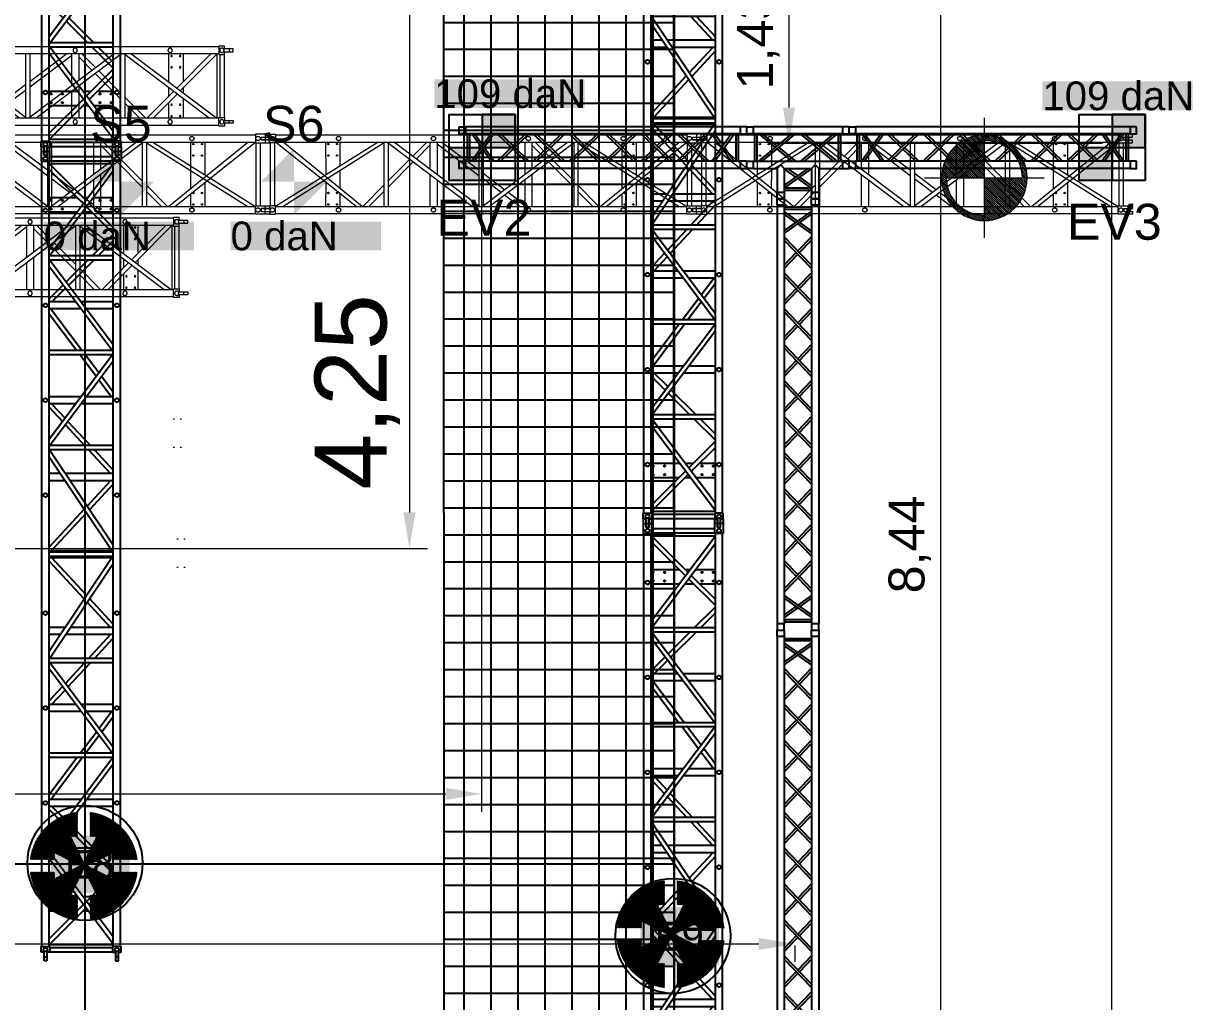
# Model space of a CAD drawing. Header units: millimetres. Extents: x -30921 to 91963, y -65754 to 26853.
# Drawn here: x 10621 to 18752, y -21787 to -14985 of the extents above; entities that cross this region are included whole.
import ezdxf
from ezdxf.enums import TextEntityAlignment as Align

# ---------------------------------------------------------------- set-up
doc = ezdxf.new("R2010")
doc.units = ezdxf.units.MM
doc.header["$LTSCALE"] = 0.1
doc.header["$MEASUREMENT"] = 0
doc.linetypes.add('CACHE2', pattern=[4.7625, 3.175, -1.5875])
doc.layers.get('0').update_dxf_attribs({"linetype": 'CONTINUOUS'})
doc.layers.get('Defpoints').update_dxf_attribs({"linetype": 'CONTINUOUS'})
for name, color, linetype in [('BORN IN 90-Charges', 7, 'CONTINUOUS'), ("BORN IN 90-Points d'accroche", 1, 'CONTINUOUS'), ("BORN IN 90-Points d'accroche son", 1, 'CONTINUOUS'), ('BORN IN 90-Poutres', 7, 'CONTINUOUS'), ('LOADIST POINTS_ACCROCHES', 7, 'CONTINUOUS'), ('LOADIST POINTS_ACCROCHES_nom', 7, 'CONTINUOUS'), ('PRE RIG STACCO C500 ACIER', 7, 'CONTINUOUS'), ('SALLE PASSERELLE', 8, 'CONTINUOUS'), ('SALLE PTRES_FACE__LOINTAIN', 100, 'CONTINUOUS'), ('SALLE PTRES_JARDIN_COUR', 90, 'CONTINUOUS')]:
    doc.layers.add(name, color=color, linetype=linetype)
for name, color, linetype, lineweight in [('BORN IN 90-Cotation', 6, 'CONTINUOUS', 9), ('LOADIST POINTS_DECKCHAINES', 7, 'CONTINUOUS', 0), ('PRE RIG DEPLACEMENT DE POINTS', 5, 'CONTINUOUS', 0), ('PRE RIG STACCO C300 ALU 5m Qte10', 40, 'CONTINUOUS', 0), ('PRE RIG STACCO C500 ALU 2.8m Qte18', 6, 'CONTINUOUS', 0), ('PRE RIG STACCO C500 ALU 3m Qte18', 202, 'CONTINUOUS', 0)]:
    doc.layers.add(name, color=color, linetype=linetype, lineweight=lineweight)
doc.styles.get("Standard").update_dxf_attribs({"font": 'ARIALUNI.TTF'})
doc.dimstyles.new('1-100', dxfattribs={"dimscale": 100, "dimtxt": 2.5, "dimasz": 2.5, "dimexe": 1.25, "dimexo": 0.625, "dimtad": 1, "dimlfac": 0.001, "dimzin": 1, "dimtxsty": 'Standard', "dimcen": 2.5, "dimclrd": 256, "dimclre": 256, "dimclrt": 7, "dimadec": 0, "dimazin": 0, "dimtfac": 1, "dimtmove": 0, "dimatfit": 0, "dimfxl": 1.25, "dimlwd": -1, "dimlwe": -1, "dimarcsym": 0})

# ---------------------------------------------------------------- blocks, each defined once
blk = doc.blocks.new('STACCO_500_CARRE_ACIER_5.60_VERT')
at = {"color": 3}
for p, q in [((-0.028, 0), (0.032, 0)), ((-0.028, 0), (0, 0)), ((-0.028, -0.02), (-0.028, 0)), ((0, 0), (0, -0.02)), ((0.032, 0), (0.032, 0.02)), ((0.032, 0.02), (0.0715, 0.02)), ((0.0715, 0.02), (0.0715, -0.04)), ((0.0715, 0.015), (5.5315, 0.015)), ((5.631, 0.02), (5.5315, 0.02)), ((5.5315, 0.02), (5.5315, -0.04)), ((5.571, -0.02), (5.571, 0)), ((5.571, 0), (5.631, 0)), ((5.6, 0.02), (5.6, 0.002)), ((5.6, 0.02), (5.6, 0)), ((5.631, 0), (5.631, 0.02)), ((0.032, -0.02), (-0.028, -0.02)), ((0.032, -0.04), (0.032, -0.02)), ((0.0715, -0.04), (0.032, -0.04)), ((0.035, -0.04), (0.035, -0.477)), ((0.035, -0.04), (0.035, -0.477)), ((0.065, -0.04), (0.065, -0.477)), ((0.0715, -0.035), (5.5315, -0.035)), ((0.3401, -0.2924), (0.0837, -0.035)), ((0.085, -0.04), (0.085, -0.477)), ((0.0883, -0.482), (0.6819, -0.035)), ((0.3643, -0.2742), (0.1261, -0.035)), ((0.1381, -0.482), (0.7317, -0.035)), ((0.32, -0.035), (0.32, -0.2297)), ((0.42, -0.035), (0.42, -0.2322)), ((0.725, -0.482), (0.725, -0.0401)), ((0.7483, -0.035), (1.3419, -0.482)), ((0.755, -0.482), (0.755, -0.0401)), ((0.7981, -0.035), (1.3917, -0.482)), ((0.9272, -0.1322), (1.0239, -0.035)), ((0.9514, -0.1504), (1.0458, -0.0555)), ((1.0458, -0.2215), (1.0458, -0.035)), ((1.0941, -0.2579), (1.0941, -0.035)), ((1.0941, -0.047), (1.385, -0.266)), ((1.1281, -0.035), (1.385, -0.2284)), ((1.385, -0.4769), (1.385, -0.035)), ((1.4083, -0.482), (2.0019, -0.035)), ((1.415, -0.4769), (1.415, -0.035)), ((1.4581, -0.482), (2.0517, -0.035)), ((1.7059, -0.2579), (1.7059, -0.035)), ((1.7541, -0.2215), (1.7541, -0.035)), ((1.7541, -0.0529), (1.8544, -0.146)), ((1.779, -0.035), (1.8787, -0.1277)), ((2.045, -0.482), (2.045, -0.0401)), ((2.0703, -0.035), (2.7359, -0.482)), ((2.075, -0.482), (2.075, -0.0381)), ((2.1241, -0.035), (2.7897, -0.482)), ((2.24, -0.1128), (2.24, -0.035)), ((2.29, -0.1464), (2.29, -0.035)), ((2.488, -0.2794), (2.751, -0.035)), ((2.5136, -0.2966), (2.7758, -0.0529)), ((2.7758, -0.035), (2.7758, -0.4727)), ((2.785, -0.035), (2.785, -0.4789)), ((3.4759, -0.035), (2.8103, -0.482)), ((2.815, -0.035), (2.815, -0.4789)), ((2.8241, -0.035), (2.8241, -0.4727)), ((3.0864, -0.2966), (2.8241, -0.0529)), ((3.112, -0.2794), (2.849, -0.035)), ((3.5297, -0.035), (2.8641, -0.482)), ((3.31, -0.1464), (3.31, -0.035)), ((3.36, -0.1128), (3.36, -0.035)), ((3.525, -0.482), (3.525, -0.0381)), ((4.1419, -0.482), (3.5483, -0.035)), ((3.555, -0.482), (3.555, -0.0401)), ((4.1917, -0.482), (3.5981, -0.035)), ((3.821, -0.035), (3.7213, -0.1277)), ((3.8458, -0.0529), (3.7456, -0.146)), ((3.8458, -0.2215), (3.8458, -0.035)), ((3.8942, -0.2579), (3.8942, -0.035)), ((4.185, -0.4769), (4.185, -0.035)), ((4.8019, -0.035), (4.2083, -0.482)), ((4.4719, -0.035), (4.215, -0.2284)), ((4.215, -0.4769), (4.215, -0.035)), ((4.5059, -0.047), (4.215, -0.266)), ((4.8517, -0.035), (4.2581, -0.482)), ((4.5059, -0.2579), (4.5059, -0.035)), ((4.5541, -0.2215), (4.5541, -0.035)), ((4.6486, -0.1504), (4.5541, -0.0555)), ((4.6728, -0.1322), (4.5761, -0.035)), ((4.845, -0.482), (4.845, -0.0401)), ((5.4619, -0.482), (4.8683, -0.035)), ((4.875, -0.482), (4.875, -0.0401)), ((5.5117, -0.482), (4.9181, -0.035)), ((5.18, -0.035), (5.18, -0.2322)), ((5.2357, -0.2742), (5.4739, -0.035)), ((5.2599, -0.2924), (5.5163, -0.035)), ((5.28, -0.035), (5.28, -0.2297)), ((5.515, -0.04), (5.515, -0.477)), ((5.5315, -0.04), (5.631, -0.04)), ((5.535, -0.04), (5.535, -0.477)), ((5.565, -0.04), (5.565, -0.477)), ((5.571, -0.02), (5.631, -0.02)), ((5.6, -0.02), (5.6, -0.04)), ((5.6, -0.022), (5.6, -0.04)), ((5.631, -0.04), (5.631, -0.02)), ((0.755, -0.305), (0.9058, -0.1536)), ((1.9011, -0.1485), (2.045, -0.2822)), ((2.24, -0.482), (2.24, -0.149)), ((3.36, -0.482), (3.36, -0.149)), ((3.6989, -0.1485), (3.555, -0.2822)), ((4.845, -0.305), (4.6942, -0.1536)), ((0.755, -0.3475), (0.93, -0.1718)), ((1.8767, -0.1668), (2.045, -0.3231)), ((2.29, -0.482), (2.29, -0.1825)), ((3.31, -0.482), (3.31, -0.1825)), ((3.7233, -0.1668), (3.555, -0.3231)), ((4.845, -0.3475), (4.67, -0.1718)), ((0.32, -0.2722), (0.32, -0.3075)), ((0.5289, -0.482), (0.3614, -0.3138)), ((0.5713, -0.482), (0.3856, -0.2956)), ((0.42, -0.2697), (0.42, -0.3301)), ((1.0458, -0.482), (1.0451, -0.2585)), ((1.0941, -0.482), (1.0941, -0.2955)), ((1.415, -0.251), (1.565, -0.364)), ((1.415, -0.2886), (1.5401, -0.3827)), ((1.7059, -0.482), (1.7059, -0.2955)), ((1.7542, -0.482), (1.7549, -0.2585)), ((2.075, -0.31), (2.24, -0.4633)), ((2.29, -0.4633), (2.4654, -0.3004)), ((2.314, -0.482), (2.491, -0.3175)), ((3.286, -0.482), (3.109, -0.3175)), ((3.31, -0.4633), (3.1346, -0.3004)), ((3.525, -0.31), (3.36, -0.4633)), ((3.8458, -0.482), (3.8451, -0.2585)), ((3.8942, -0.482), (3.8942, -0.2955)), ((4.185, -0.251), (4.035, -0.364)), ((4.185, -0.2886), (4.0599, -0.3827)), ((4.5059, -0.482), (4.5059, -0.2955)), ((4.5541, -0.482), (4.5549, -0.2585)), ((5.0287, -0.482), (5.2144, -0.2956)), ((5.0711, -0.482), (5.2386, -0.3138)), ((5.18, -0.2697), (5.18, -0.3301)), ((5.28, -0.2722), (5.28, -0.3075)), ((0.32, -0.3451), (0.32, -0.482)), ((0.42, -0.3726), (0.42, -0.482)), ((0.5787, -0.482), (0.725, -0.3351)), ((0.6211, -0.482), (0.725, -0.3777)), ((1.565, -0.4015), (1.6719, -0.482)), ((1.5899, -0.3827), (1.7059, -0.47)), ((2.075, -0.351), (2.216, -0.482)), ((3.525, -0.351), (3.384, -0.482)), ((4.0101, -0.3827), (3.8942, -0.47)), ((4.035, -0.4015), (3.9281, -0.482)), ((5.0213, -0.482), (4.875, -0.3351)), ((4.9789, -0.482), (4.875, -0.3777)), ((5.18, -0.3726), (5.18, -0.482)), ((5.28, -0.3451), (5.28, -0.482)), ((0.0715, -0.477), (0.032, -0.477)), ((0.032, -0.477), (0.032, -0.497)), ((0.0715, -0.537), (0.0715, -0.477)), ((0.0715, -0.482), (5.5315, -0.482)), ((5.5315, -0.537), (5.5315, -0.477)), ((5.5315, -0.477), (5.631, -0.477)), ((5.6, -0.495), (5.6, -0.477)), ((5.6, -0.497), (5.6, -0.477)), ((5.631, -0.477), (5.631, -0.497)), ((0.032, -0.497), (-0.028, -0.497)), ((-0.028, -0.497), (-0.028, -0.517)), ((-0.028, -0.517), (0.032, -0.517)), ((-0.028, -0.517), (0, -0.517)), ((0, -0.517), (0, -0.497)), ((0.032, -0.517), (0.032, -0.537)), ((0.032, -0.537), (0.0715, -0.537)), ((0.0715, -0.532), (5.5315, -0.532)), ((5.631, -0.537), (5.5315, -0.537)), ((5.571, -0.497), (5.571, -0.517)), ((5.571, -0.497), (5.631, -0.497)), ((5.571, -0.517), (5.631, -0.517)), ((5.6, -0.537), (5.6, -0.517)), ((5.6, -0.537), (5.6, -0.519)), ((5.631, -0.517), (5.631, -0.537))]:
    blk.add_line(p, q, dxfattribs=at)
at = {"color": 3, "linetype": 'CACHE2'}
for centre in [(0.05, -0.01), (0.41, -0.01), (1.07, -0.01), (1.73, -0.01), (2.39, -0.01), (3.21, -0.01), (3.87, -0.01), (4.53, -0.01), (5.19, -0.01), (5.55, -0.01), (0.05, -0.507), (0.41, -0.507), (1.07, -0.507), (1.73, -0.507), (2.39, -0.507), (3.21, -0.507), (3.87, -0.507), (4.53, -0.507), (5.19, -0.507), (5.55, -0.507)]:
    blk.add_circle(centre, 0.0135, dxfattribs=at)
at = {"color": 3}
for centre in [(0.34, -0.0485), (0.4, -0.0485), (5.2, -0.0485), (5.26, -0.0485), (0.34, -0.1285), (0.4, -0.1285), (5.2, -0.1285), (5.26, -0.1285), (0.34, -0.3885), (0.4, -0.3885), (5.2, -0.3885), (5.26, -0.3885), (0.34, -0.4685), (0.4, -0.4685), (5.2, -0.4685), (5.26, -0.4685)]:
    blk.add_circle(centre, 0.005, dxfattribs=at)
blk = doc.blocks.new("POINT D'ACCROCHE LAMELLE LE MANS")
at = {"linetype": 'Continuous', "transparency": 33554457}
h = blk.add_hatch(dxfattribs=at)
h.set_pattern_fill('ANSI31', color=256, scale=25)
h.paths.add_polyline_path([(89.4, 203.9), (0, 25), (-89.4, 203.9), (-44, 203.9), (-44, 371.7, 0.346764), (-371.7, 44), (-203.9, 44), (-203.9, 89.4), (-25, 0), (-203.9, -89.4), (-203.9, -44), (-371.7, -44, 0.346764), (-44, -371.7), (-44, -203.9), (-89.4, -203.9), (0, -25), (89.4, -203.9), (44, -203.9), (44, -371.7, 0.346764), (371.7, -44), (203.9, -44), (203.9, -89.4), (25, 0), (203.9, 89.4), (203.9, 44), (371.7, 44, 0.346764), (44, 371.7), (44, 203.9)])
h.paths.add_polyline_path([(-2, 0, -1), (2, 0, -1)], flags=16)
blk = doc.blocks.new('*D56')
at = {"layer": 'BORN IN 90-Cotation', "transparency": 16777216}
for p, q in [((12066.1, 0), (13431.1, 0)), ((13306.1, -250), (13306.1, -3997.9)), ((-3118.5, -4247.9), (13431.1, -4247.9))]:
    blk.add_line(p, q, dxfattribs=at)
for points in [[(13347.7, -250), (13264.4, -250), (13306.1, 0)], [(13264.4, -3997.9), (13347.7, -3997.9), (13306.1, -4247.9)]]:
    blk.add_solid(points, dxfattribs=at)
at = {"layer": 'Defpoints', "color": 0, "transparency": 16777216}
for p in [(12003.6, 0), (-3181, -4247.9), (13306.1, -4247.9)]:
    blk.add_point(p, dxfattribs=at)
at = {"layer": 'BORN IN 90-Cotation', "color": 7, "transparency": 16777216, "insert": (12943.1, -3160), "char_height": 500, "attachment_point": 5, "rotation": 90}
blk.add_mtext('4,25', dxfattribs=at)
blk = doc.blocks.new('*D62')
at = {"layer": 'BORN IN 90-Cotation', "transparency": 16777216}
for p, q in [((0, -62.5), (0, -7123.1)), ((250, -6998.1), (15735.2, -6998.1)), ((15985.2, -7009.1), (15985.2, -7123.1))]:
    blk.add_line(p, q, dxfattribs=at)
for points in [[(250, -6956.4), (250, -7039.7), (0, -6998.1)], [(15735.2, -7039.7), (15735.2, -6956.4), (15985.2, -6998.1)]]:
    blk.add_solid(points, dxfattribs=at)
at = {"layer": 'Defpoints', "color": 0, "transparency": 16777216}
for p in [(0, 0), (15985.2, -6946.6), (15985.2, -6998.1)]:
    blk.add_point(p, dxfattribs=at)
at = {"layer": 'BORN IN 90-Cotation', "color": 7, "transparency": 16777216, "insert": (7701.9, -6635.1), "char_height": 500, "attachment_point": 5}
blk.add_mtext('15,99', dxfattribs=at)
blk = doc.blocks.new('C300A - Angle 3D d')
for p, q in [((-25, 666), (-25, 45)), ((25, 666), (25, 45)), ((214, 654), (25, 654)), ((214, 45), (214, 666)), ((264, 500), (264, 666)), ((214, 638), (25, 638)), ((214, 628.2), (25, 398.5)), ((25, 628.2), (119.5, 513.3)), ((214, 603), (25, 373.3)), ((25, 603), (109.1, 500.8)), ((119.5, 488.2), (214, 373.3)), ((129.9, 500.8), (214, 398.5)), ((239, 475), (264, 500)), ((264, 500), (430, 500)), ((239, 475), (264, 450)), ((264, 450), (430, 450)), ((264, 261), (264, 450)), ((382.3, 261), (264, 426.3)), ((402, 261), (266.7, 450)), ((382.3, 450), (324.5, 369.3)), ((402, 450), (334.4, 355.5)), ((402, 450), (402, 261)), ((418, 450), (418, 261)), ((214, 108), (25, 337.7)), ((119.5, 222.8), (214, 337.7)), ((314.7, 355.5), (264, 284.7)), ((324.5, 341.7), (266.7, 261)), ((214, 82.8), (25, 312.5)), ((129.9, 210.3), (214, 312.5)), ((239, 236), (264, 261)), ((264, 261), (430, 261)), ((25, 108), (109.1, 210.3)), ((25, 82.8), (119.5, 197.7)), ((239, 236), (264, 211)), ((264, 211), (430, 211)), ((264, 45), (264, 211)), ((214, 73), (25, 73)), ((214, 57), (25, 57))]:
    blk.add_line(p, q)
for points in [[(-25, 711), (-25, 666), (25, 666), (25, 711)], [(214, 711), (214, 666), (264, 666), (264, 711)], [(475, 450), (430, 450), (430, 500), (475, 500)], [(475, 211), (430, 211), (430, 261), (475, 261)], [(-25, 0), (-25, 45), (25, 45), (25, 0)], [(214, 0), (214, 45), (264, 45), (264, 0)]]:
    blk.add_lwpolyline(points, close=True)
blk = doc.blocks.new('C300A - Poutre lg2000mm')
for p, q in [((45, 264), (1955, 264)), ((45, 214), (1955, 214)), ((57, 214), (57, 25)), ((73, 214), (73, 25)), ((222.4, 214), (88, 25)), ((155.2, 119.5), (88, 214)), ((242, 214), (107.6, 25)), ((165, 133.3), (107.6, 214)), ((462.3, 25), (264.6, 214)), ((485.4, 25), (287.7, 214)), ((462.3, 214), (375, 130.6)), ((485.4, 214), (386.6, 119.5)), ((712.3, 25), (514.6, 214)), ((735.4, 25), (537.7, 214)), ((712.3, 214), (625, 130.6)), ((735.4, 214), (636.6, 119.5)), ((962.3, 25), (764.6, 214)), ((985.4, 25), (787.7, 214)), ((962.3, 214), (875, 130.6)), ((985.4, 214), (886.6, 119.5)), ((1212.3, 25), (1014.6, 214)), ((1235.4, 25), (1037.7, 214)), ((1212.3, 214), (1125, 130.6)), ((1235.4, 214), (1136.6, 119.5)), ((1462.3, 25), (1264.6, 214)), ((1485.4, 25), (1287.7, 214)), ((1462.3, 214), (1375, 130.6)), ((1485.4, 214), (1386.6, 119.5)), ((1514.6, 25), (1712.3, 214)), ((1514.6, 214), (1613.4, 119.5)), ((1537.7, 25), (1735.4, 214)), ((1537.7, 214), (1625, 130.6)), ((1758, 214), (1892.4, 25)), ((1777.6, 214), (1912, 25)), ((1835, 133.3), (1892.4, 214)), ((1844.8, 119.5), (1912, 214)), ((1927, 214), (1927, 25)), ((1943, 214), (1943, 25)), ((222.4, 25), (165, 105.7)), ((242, 25), (174.8, 119.5)), ((363.4, 119.5), (264.6, 25)), ((375, 108.4), (287.7, 25)), ((613.4, 119.5), (514.6, 25)), ((625, 108.4), (537.7, 25)), ((863.4, 119.5), (764.6, 25)), ((875, 108.4), (787.7, 25)), ((1113.4, 119.5), (1014.6, 25)), ((1125, 108.4), (1037.7, 25)), ((1363.4, 119.5), (1264.6, 25)), ((1375, 108.4), (1287.7, 25)), ((1625, 108.4), (1712.3, 25)), ((1636.6, 119.5), (1735.4, 25)), ((1758, 25), (1825.2, 119.5)), ((1777.6, 25), (1835, 105.7)), ((45, 25), (1955, 25)), ((45, -25), (1955, -25))]:
    blk.add_line(p, q)
for points in [[(0, 214), (45, 214), (45, 264), (0, 264)], [(2000, 214), (1955, 214), (1955, 264), (2000, 264)], [(0, -25), (45, -25), (45, 25), (0, 25)], [(2000, -25), (1955, -25), (1955, 25), (2000, 25)]]:
    blk.add_lwpolyline(points, close=True)
blk = doc.blocks.new('C300A - Poutre lg3000mm')
for p, q in [((45, 264), (2955, 264)), ((45, 214), (2955, 214)), ((57, 214), (57, 25)), ((73, 214), (73, 25)), ((222.4, 214), (88, 25)), ((155.2, 119.5), (88, 214)), ((242, 214), (107.6, 25)), ((165, 133.3), (107.6, 214)), ((462.3, 25), (264.6, 214)), ((485.4, 25), (287.7, 214)), ((462.3, 214), (375, 130.6)), ((485.4, 214), (386.6, 119.5)), ((712.3, 25), (514.6, 214)), ((735.4, 25), (537.7, 214)), ((712.3, 214), (625, 130.6)), ((735.4, 214), (636.6, 119.5)), ((962.3, 25), (764.6, 214)), ((985.4, 25), (787.7, 214)), ((962.3, 214), (875, 130.6)), ((985.4, 214), (886.6, 119.5)), ((1212.3, 25), (1014.6, 214)), ((1235.4, 25), (1037.7, 214)), ((1212.3, 214), (1125, 130.6)), ((1235.4, 214), (1136.6, 119.5)), ((1462.3, 25), (1264.6, 214)), ((1485.4, 25), (1287.7, 214)), ((1462.3, 214), (1375, 130.6)), ((1485.4, 214), (1386.6, 119.5)), ((1712.3, 25), (1514.6, 214)), ((1735.4, 25), (1537.7, 214)), ((1712.3, 214), (1625, 130.6)), ((1735.4, 214), (1636.6, 119.5)), ((1962.3, 25), (1764.6, 214)), ((1985.4, 25), (1787.7, 214)), ((1962.3, 214), (1875, 130.6)), ((1985.4, 214), (1886.6, 119.5)), ((2212.3, 25), (2014.6, 214)), ((2235.4, 25), (2037.7, 214)), ((2212.3, 214), (2125, 130.6)), ((2235.4, 214), (2136.6, 119.5)), ((2462.3, 25), (2264.6, 214)), ((2485.4, 25), (2287.7, 214)), ((2462.3, 214), (2375, 130.6)), ((2485.4, 214), (2386.6, 119.5)), ((2514.6, 25), (2712.3, 214)), ((2514.6, 214), (2613.4, 119.5)), ((2537.7, 25), (2735.4, 214)), ((2537.7, 214), (2625, 130.6)), ((2758, 214), (2892.4, 25)), ((2777.6, 214), (2912, 25)), ((2835, 133.3), (2892.4, 214)), ((2844.8, 119.5), (2912, 214)), ((2927, 214), (2927, 25)), ((2943, 214), (2943, 25)), ((222.4, 25), (165, 105.7)), ((242, 25), (174.8, 119.5)), ((363.4, 119.5), (264.6, 25)), ((375, 108.4), (287.7, 25)), ((613.4, 119.5), (514.6, 25)), ((625, 108.4), (537.7, 25)), ((863.4, 119.5), (764.6, 25)), ((875, 108.4), (787.7, 25)), ((1113.4, 119.5), (1014.6, 25)), ((1125, 108.4), (1037.7, 25)), ((1363.4, 119.5), (1264.6, 25)), ((1375, 108.4), (1287.7, 25)), ((1613.4, 119.5), (1514.6, 25)), ((1625, 108.4), (1537.7, 25)), ((1863.4, 119.5), (1764.6, 25)), ((1875, 108.4), (1787.7, 25)), ((2113.4, 119.5), (2014.6, 25)), ((2125, 108.4), (2037.7, 25)), ((2363.4, 119.5), (2264.6, 25)), ((2375, 108.4), (2287.7, 25)), ((2625, 108.4), (2712.3, 25)), ((2636.6, 119.5), (2735.4, 25)), ((2758, 25), (2825.2, 119.5)), ((2777.6, 25), (2835, 105.7)), ((45, 25), (2955, 25)), ((45, -25), (2955, -25))]:
    blk.add_line(p, q)
for points in [[(0, 214), (45, 214), (45, 264), (0, 264)], [(3000, 214), (2955, 214), (2955, 264), (3000, 264)], [(0, -25), (45, -25), (45, 25), (0, 25)], [(3000, -25), (2955, -25), (2955, 25), (3000, 25)]]:
    blk.add_lwpolyline(points, close=True)
blk = doc.blocks.new('Point son V2015')
for points in [[(0, 230), (0, 0), (230, 0)], [(0, -230), (0, 0), (-230, 0)]]:
    blk.add_hatch(color=256).paths.add_polyline_path(points)
at = {"color": 7, "lineweight": 0, "flags": 8}
blk.add_attdef('NUMEROTATION', text='', height=250, dxfattribs=at).set_placement((2, 277), align=Align.CENTER)
at = {"lineweight": 0, "flags": 9}
blk.add_attdef('CHARGE', text='', height=250, dxfattribs=at).set_placement((0, -115), align=Align.CENTER)
blk = doc.blocks.new('Point video V2015')
h = blk.add_hatch(color=256)
h.paths.add_polyline_path([(230, 0), (0, 0), (0, -230), (230, -230)])
h.paths.add_polyline_path([(0, 0), (-230, 0), (-230, 230), (0, 230)])
for points in [[(-230, -230), (230, -230), (230, 230), (-230, 230)], [(0, 0), (-230, 0), (-230, 230), (0, 230)], [(230, 0), (0, 0), (0, -230), (230, -230)]]:
    blk.add_lwpolyline(points, close=True)
at = {"color": 7, "lineweight": 0, "flags": 8}
blk.add_attdef('NUMEROTATION', text='', height=250, dxfattribs=at).set_placement((2, 277), align=Align.CENTER)
at = {"lineweight": 0, "flags": 9}
blk.add_attdef('CHARGE', text='', height=250, dxfattribs=at).set_placement((0, -115), align=Align.CENTER)
blk = doc.blocks.new('*D71')
at = {"layer": 'BORN IN 90-Cotation', "transparency": 16777216}
for p, q in [((0, -1428.8), (0, -6079.6)), ((13807, -1523.3), (13807, -6079.6)), ((250, -5954.6), (13557, -5954.6))]:
    blk.add_line(p, q, dxfattribs=at)
for points in [[(250, -5912.9), (250, -5996.3), (0, -5954.6)], [(13557, -5996.3), (13557, -5912.9), (13807, -5954.6)]]:
    blk.add_solid(points, dxfattribs=at)
at = {"layer": 'Defpoints', "color": 0, "transparency": 16777216}
for p in [(0, -1366.3), (13807, -1460.8), (13807, -5954.6)]:
    blk.add_point(p, dxfattribs=at)
at = {"layer": 'BORN IN 90-Cotation', "color": 7, "transparency": 16777216, "insert": (2049.9, -5591.6), "char_height": 500, "attachment_point": 5}
blk.add_mtext('13,81', dxfattribs=at)
blk = doc.blocks.new('*D72')
at = {"layer": 'BORN IN 90-Cotation', "transparency": 16777216}
for p, q in [((18188, -1495.7), (18188, -10021.8)), ((0, -2549.3), (0, -10021.8)), ((250, -9896.8), (17938, -9896.8))]:
    blk.add_line(p, q, dxfattribs=at)
for points in [[(250, -9855.2), (250, -9938.5), (0, -9896.8)], [(17938, -9938.5), (17938, -9855.2), (18188, -9896.8)]]:
    blk.add_solid(points, dxfattribs=at)
at = {"layer": 'Defpoints', "color": 0, "transparency": 16777216}
for p in [(18188, -1433.2), (0, -2486.8), (18188, -9896.8)]:
    blk.add_point(p, dxfattribs=at)
at = {"layer": 'BORN IN 90-Cotation', "color": 7, "transparency": 16777216, "insert": (11001.4, -9533.9), "char_height": 500, "attachment_point": 5}
blk.add_mtext('18,19', dxfattribs=at)
blk = doc.blocks.new('*D81')
at = {"layer": 'BORN IN 90-Cotation', "transparency": 16777216}
for p, q in [((15968.8, 0), (15820, 0)), ((15945, -250), (15945, -1183.2)), ((18125.5, -1433.2), (15820, -1433.2))]:
    blk.add_line(p, q, dxfattribs=at)
for points in [[(15986.7, -250), (15903.3, -250), (15945, 0)], [(15903.3, -1183.2), (15986.7, -1183.2), (15945, -1433.2)]]:
    blk.add_solid(points, dxfattribs=at)
at = {"layer": 'Defpoints', "color": 0, "transparency": 16777216}
for p in [(16031.3, 0), (15945, -1433.2), (18188, -1433.2)]:
    blk.add_point(p, dxfattribs=at)
at = {"layer": 'BORN IN 90-Cotation', "color": 7, "transparency": 16777216, "insert": (15732.3, -716.6), "char_height": 250, "attachment_point": 5, "rotation": 90}
blk.add_mtext('1,43', dxfattribs=at)
blk = doc.blocks.new('*D82')
at = {"layer": 'BORN IN 90-Cotation', "transparency": 16777216}
for p, q in [((15882.5, 0), (17123.4, 0)), ((16998.4, -250), (16998.4, -8191.3)), ((16080.9, -8441.3), (17123.4, -8441.3))]:
    blk.add_line(p, q, dxfattribs=at)
for points in [[(17040, -250), (16956.7, -250), (16998.4, 0)], [(16956.7, -8191.3), (17040, -8191.3), (16998.4, -8441.3)]]:
    blk.add_solid(points, dxfattribs=at)
at = {"layer": 'Defpoints', "color": 0, "transparency": 16777216}
for p in [(15820, 0), (16018.4, -8441.3), (16998.4, -8441.3)]:
    blk.add_point(p, dxfattribs=at)
at = {"layer": 'BORN IN 90-Cotation', "color": 7, "transparency": 16777216, "insert": (16785.6, -4220.6), "char_height": 250, "attachment_point": 5, "rotation": 90}
blk.add_mtext('8,44', dxfattribs=at)
blk = doc.blocks.new('Safety béta')
blk.add_line((0, 4), (0, -4))
at = {"flags": 1}
for tag, p in [('CODE', (110.4, -156.2, 250)), ('DESCRIPTION', (108, -266.7, 250)), ('POIDS', (110.4, -377.5, 250))]:
    blk.add_attdef(tag, p, '', height=50, dxfattribs=at)
blk = doc.blocks.new('Manchon+Goupille conique')
at = {"extrusion": (0, -1, 6.12323e-17)}
for p in [(29.4, 24, 0), (29.4, -24.5, 0)]:
    blk.add_blockref('Safety béta', p, dxfattribs=at)
blk = doc.blocks.new('Ensemble liaison manchon C300')
at = {"xscale": -1}
for p, rotation in [((0, 0), 134.9999999999999), ((239, -239), 315)]:
    blk.add_blockref('Manchon+Goupille conique', p, dxfattribs=dict(at, rotation=rotation))
for p, rotation in [((239, 0), 225), ((0, -239), 45.00000000000001)]:
    blk.add_blockref('Manchon+Goupille conique', p, dxfattribs=dict(rotation=rotation))
blk = doc.blocks.new('C300A - Pont lg2000mm')
at = {"extrusion": (-1, 0, 6.12323e-17), "rotation": 90}
blk.add_blockref('Ensemble liaison manchon C300', (0, -239, 2000), dxfattribs=at)
at = {"flags": 1}
for tag, p in [('CODE', (550.7, -680)), ('DESCRIPTION', (548.3, -790.4)), ('POIDS', (550.7, -901.2))]:
    blk.add_attdef(tag, p, '', height=50, dxfattribs=at)
blk = doc.blocks.new('stacco_500_carre_300')
at = {"color": 0}
for p, q in [((-0.128, 0), (-0.068, 0)), ((-0.128, 0), (-0.1, 0)), ((-0.128, -0.02), (-0.128, 0)), ((-0.1, 0), (-0.1, -0.02)), ((-0.068, 0), (-0.068, 0.02)), ((-0.068, 0.02), (-0.0285, 0.02)), ((-0.0285, 0.02), (-0.0285, -0.04)), ((-0.0285, 0.015), (2.8315, 0.015)), ((2.931, 0.02), (2.8315, 0.02)), ((2.8315, 0.02), (2.8315, -0.04)), ((2.871, -0.02), (2.871, 0)), ((2.871, 0), (2.931, 0)), ((2.9, 0.02), (2.9, 0)), ((2.931, 0), (2.931, 0.02)), ((-0.068, -0.02), (-0.128, -0.02)), ((-0.068, -0.04), (-0.068, -0.02)), ((-0.0285, -0.04), (-0.068, -0.04)), ((-0.065, -0.04), (-0.065, -0.477)), ((-0.065, -0.04), (-0.065, -0.477)), ((-0.035, -0.04), (-0.035, -0.477)), ((-0.0285, -0.035), (2.8315, -0.035)), ((0.6849, -0.035), (-0.0285, -0.482)), ((0.5323, -0.482), (-0.0285, -0.035)), ((0.7347, -0.035), (0.0238, -0.482)), ((0.5744, -0.482), (0.0238, -0.035)), ((0.32, -0.035), (0.3211, -0.2629)), ((0.42, -0.035), (0.42, -0.201)), ((0.725, -0.0401), (0.725, -0.482)), ((0.7483, -0.035), (1.3419, -0.482)), ((0.755, -0.0401), (0.755, -0.482)), ((0.7981, -0.035), (1.3917, -0.482)), ((0.9272, -0.1322), (1.0239, -0.035)), ((0.9514, -0.1504), (1.0451, -0.0563)), ((1.0451, -0.035), (1.0451, -0.2209)), ((1.095, -0.0348), (1.0949, -0.2585)), ((1.095, -0.0476), (1.385, -0.266)), ((1.1281, -0.035), (1.385, -0.2284)), ((1.385, -0.035), (1.385, -0.4769)), ((1.4083, -0.482), (2.0019, -0.035)), ((1.415, -0.035), (1.415, -0.4769)), ((1.4581, -0.482), (2.0517, -0.035)), ((1.7051, -0.035), (1.705, -0.2585)), ((1.755, -0.0348), (1.755, -0.2209)), ((1.755, -0.056), (1.8488, -0.1503)), ((1.7764, -0.035), (1.873, -0.1321)), ((2.045, -0.0401), (2.045, -0.482)), ((2.0683, -0.035), (2.7792, -0.482)), ((2.075, -0.0401), (2.075, -0.482)), ((2.1181, -0.035), (2.8315, -0.482)), ((2.2286, -0.482), (2.7792, -0.035)), ((2.2707, -0.482), (2.8315, -0.035)), ((2.38, -0.035), (2.3799, -0.3592)), ((2.48, -0.035), (2.4799, -0.2617)), ((2.8315, -0.04), (2.931, -0.04)), ((2.835, -0.04), (2.835, -0.477)), ((2.865, -0.04), (2.865, -0.477)), ((2.865, -0.04), (2.865, -0.477)), ((2.871, -0.02), (2.931, -0.02)), ((2.9, -0.02), (2.9, -0.04)), ((2.931, -0.04), (2.931, -0.02)), ((0.755, -0.305), (0.9058, -0.1536)), ((1.8943, -0.1535), (2.045, -0.305)), ((0.42, -0.2322), (0.419, -0.3558)), ((0.755, -0.3475), (0.93, -0.1718)), ((1.8701, -0.1718), (2.045, -0.3477)), ((0.3207, -0.3133), (0.32, -0.482)), ((1.0451, -0.2585), (1.045, -0.482)), ((1.095, -0.2961), (1.095, -0.482)), ((1.415, -0.251), (1.565, -0.364)), ((1.415, -0.2886), (1.5401, -0.3827)), ((1.705, -0.2961), (1.705, -0.482)), ((1.755, -0.2585), (1.755, -0.482)), ((2.48, -0.3152), (2.48, -0.482)), ((0.42, -0.3925), (0.42, -0.482)), ((0.5787, -0.482), (0.725, -0.3351)), ((0.6211, -0.482), (0.725, -0.3777)), ((1.565, -0.4015), (1.6719, -0.482)), ((1.5899, -0.3827), (1.705, -0.4694)), ((2.075, -0.3351), (2.2211, -0.482)), ((2.075, -0.3778), (2.1786, -0.482)), ((2.38, -0.3949), (2.38, -0.482)), ((-0.0285, -0.477), (-0.068, -0.477)), ((-0.068, -0.477), (-0.068, -0.497)), ((-0.0285, -0.537), (-0.0285, -0.477)), ((-0.0285, -0.482), (2.8315, -0.482)), ((2.8315, -0.537), (2.8315, -0.477)), ((2.8315, -0.477), (2.931, -0.477)), ((2.9, -0.497), (2.9, -0.477)), ((2.931, -0.477), (2.931, -0.497)), ((-0.068, -0.497), (-0.128, -0.497)), ((-0.128, -0.497), (-0.128, -0.517)), ((-0.128, -0.517), (-0.068, -0.517)), ((-0.128, -0.517), (-0.1, -0.517)), ((-0.1, -0.517), (-0.1, -0.497)), ((-0.068, -0.517), (-0.068, -0.537)), ((-0.068, -0.537), (-0.0285, -0.537)), ((-0.0285, -0.532), (2.8315, -0.532)), ((2.931, -0.537), (2.8315, -0.537)), ((2.871, -0.497), (2.871, -0.517)), ((2.871, -0.497), (2.931, -0.497)), ((2.871, -0.517), (2.931, -0.517)), ((2.9, -0.537), (2.9, -0.517)), ((2.931, -0.517), (2.931, -0.537))]:
    blk.add_line(p, q, dxfattribs=at)
at = {"color": 0, "linetype": 'CACHE2'}
for centre in [(-0.05, -0.01), (0.41, -0.01), (1.07, -0.01), (1.73, -0.01), (2.39, -0.01), (2.85, -0.01), (-0.05, -0.507), (0.41, -0.507), (1.07, -0.507), (1.73, -0.507), (2.39, -0.507), (2.85, -0.507)]:
    blk.add_circle(centre, 0.015, dxfattribs=at)
at = {"color": 0}
for centre in [(0.34, -0.0485), (0.4, -0.0485), (2.4, -0.0485), (2.46, -0.0485), (0.34, -0.1285), (0.4, -0.1285), (2.4, -0.1285), (2.46, -0.1285), (0.34, -0.3885), (0.4, -0.3885), (2.4, -0.3885), (2.46, -0.3885), (0.34, -0.4685), (0.4, -0.4685), (2.4, -0.4685), (2.46, -0.4685)]:
    blk.add_circle(centre, 0.005, dxfattribs=at)
blk = doc.blocks.new('stacco_500_carre_280')
at = {"color": 0}
for p, q in [((-0.028, 0), (0.032, 0)), ((-0.028, 0), (0, 0)), ((-0.028, -0.02), (-0.028, 0)), ((0, 0), (0, -0.02)), ((0.032, 0), (0.032, 0.02)), ((0.032, 0.02), (0.0715, 0.02)), ((0.0715, 0.02), (0.0715, -0.04)), ((0.0715, 0.015), (2.7315, 0.015)), ((2.831, 0.02), (2.7315, 0.02)), ((2.7315, 0.02), (2.7315, -0.04)), ((2.771, -0.02), (2.771, 0)), ((2.771, 0), (2.831, 0)), ((2.8, 0.02), (2.8, 0)), ((2.831, 0), (2.831, 0.02)), ((0.032, -0.02), (-0.028, -0.02)), ((0.032, -0.04), (0.032, -0.02)), ((0.0715, -0.04), (0.032, -0.04)), ((0.035, -0.04), (0.035, -0.477)), ((0.035, -0.04), (0.035, -0.477)), ((0.065, -0.04), (0.065, -0.477)), ((0.0715, -0.035), (2.7315, -0.035)), ((0.0837, -0.035), (0.3401, -0.2924)), ((0.085, -0.04), (0.085, -0.477)), ((0.0883, -0.482), (0.6819, -0.035)), ((0.1261, -0.035), (0.3643, -0.2742)), ((0.1381, -0.482), (0.7317, -0.035)), ((0.32, -0.035), (0.32, -0.2297)), ((0.42, -0.035), (0.42, -0.2322)), ((0.725, -0.0401), (0.725, -0.482)), ((0.7483, -0.035), (1.3419, -0.482)), ((0.755, -0.0401), (0.755, -0.482)), ((0.7981, -0.035), (1.3917, -0.482)), ((0.9272, -0.1322), (1.0239, -0.035)), ((0.9514, -0.1504), (1.0451, -0.0563)), ((1.0451, -0.035), (1.0451, -0.2209)), ((1.095, -0.0348), (1.0949, -0.2585)), ((1.095, -0.0476), (1.385, -0.266)), ((1.1281, -0.035), (1.385, -0.2284)), ((1.385, -0.035), (1.385, -0.4769)), ((1.4083, -0.482), (2.0019, -0.035)), ((1.415, -0.035), (1.415, -0.4769)), ((1.4581, -0.482), (2.0517, -0.035)), ((1.7051, -0.035), (1.705, -0.2585)), ((1.755, -0.0348), (1.755, -0.2209)), ((1.755, -0.056), (1.8488, -0.1503)), ((1.7764, -0.035), (1.873, -0.1321)), ((2.045, -0.0401), (2.045, -0.482)), ((2.0683, -0.035), (2.6619, -0.482)), ((2.075, -0.0401), (2.075, -0.482)), ((2.1181, -0.035), (2.7117, -0.482)), ((2.38, -0.035), (2.38, -0.3301)), ((2.4358, -0.2742), (2.6743, -0.035)), ((2.4598, -0.2923), (2.7164, -0.035)), ((2.48, -0.035), (2.48, -0.2299)), ((2.715, -0.04), (2.715, -0.477)), ((2.7315, -0.04), (2.831, -0.04)), ((2.735, -0.04), (2.735, -0.477)), ((2.765, -0.04), (2.765, -0.477)), ((2.765, -0.04), (2.765, -0.477)), ((2.771, -0.02), (2.831, -0.02)), ((2.8, -0.02), (2.8, -0.04)), ((2.831, -0.04), (2.831, -0.02)), ((0.755, -0.305), (0.9058, -0.1536)), ((1.8943, -0.1535), (2.045, -0.305)), ((0.755, -0.3475), (0.93, -0.1718)), ((1.8701, -0.1718), (2.045, -0.3477)), ((0.32, -0.2722), (0.32, -0.3086)), ((0.3614, -0.3138), (0.5289, -0.482)), ((0.3856, -0.2956), (0.5713, -0.482)), ((0.42, -0.2697), (0.42, -0.3301)), ((1.0451, -0.2585), (1.045, -0.482)), ((1.095, -0.2961), (1.095, -0.482)), ((1.415, -0.251), (1.565, -0.364)), ((1.415, -0.2886), (1.5401, -0.3827)), ((1.705, -0.2961), (1.705, -0.482)), ((1.755, -0.2585), (1.755, -0.482)), ((2.2286, -0.482), (2.4144, -0.2956)), ((2.2707, -0.482), (2.4385, -0.3138)), ((2.48, -0.2721), (2.48, -0.482)), ((0.32, -0.3451), (0.32, -0.482)), ((0.42, -0.3726), (0.42, -0.482)), ((0.5787, -0.482), (0.725, -0.3351)), ((0.6211, -0.482), (0.725, -0.3777)), ((1.565, -0.4015), (1.6719, -0.482)), ((1.5899, -0.3827), (1.705, -0.4694)), ((2.075, -0.3351), (2.2211, -0.482)), ((2.075, -0.3778), (2.1786, -0.482)), ((2.38, -0.3724), (2.38, -0.482)), ((0.0715, -0.477), (0.032, -0.477)), ((0.032, -0.477), (0.032, -0.497)), ((0.0715, -0.537), (0.0715, -0.477)), ((0.0715, -0.482), (2.7315, -0.482)), ((2.7315, -0.537), (2.7315, -0.477)), ((2.7315, -0.477), (2.831, -0.477)), ((2.8, -0.497), (2.8, -0.477)), ((2.831, -0.477), (2.831, -0.497)), ((0.032, -0.497), (-0.028, -0.497)), ((-0.028, -0.497), (-0.028, -0.517)), ((-0.028, -0.517), (0.032, -0.517)), ((-0.028, -0.517), (0, -0.517)), ((0, -0.517), (0, -0.497)), ((0.032, -0.517), (0.032, -0.537)), ((0.032, -0.537), (0.0715, -0.537)), ((0.0715, -0.532), (2.7315, -0.532)), ((2.831, -0.537), (2.7315, -0.537)), ((2.771, -0.497), (2.771, -0.517)), ((2.771, -0.497), (2.831, -0.497)), ((2.771, -0.517), (2.831, -0.517)), ((2.8, -0.537), (2.8, -0.517)), ((2.831, -0.517), (2.831, -0.537))]:
    blk.add_line(p, q, dxfattribs=at)
at = {"color": 0, "linetype": 'CACHE2'}
for centre in [(0.05, -0.01), (0.41, -0.01), (1.07, -0.01), (1.73, -0.01), (2.39, -0.01), (2.75, -0.01), (0.05, -0.507), (0.41, -0.507), (1.07, -0.507), (1.73, -0.507), (2.39, -0.507), (2.75, -0.507)]:
    blk.add_circle(centre, 0.015, dxfattribs=at)
at = {"color": 0}
for centre in [(0.34, -0.0485), (0.4, -0.0485), (2.4, -0.0485), (2.46, -0.0485), (0.34, -0.1285), (0.4, -0.1285), (2.4, -0.1285), (2.46, -0.1285), (0.34, -0.3885), (0.4, -0.3885), (2.4, -0.3885), (2.46, -0.3885), (0.34, -0.4685), (0.4, -0.4685), (2.4, -0.4685), (2.46, -0.4685)]:
    blk.add_circle(centre, 0.005, dxfattribs=at)
blk = doc.blocks.new('DEPLACEMENT POINT RIG')
h = blk.add_hatch()
h.set_pattern_fill('ANSI31', color=5, scale=3, style=0)
h.set_pattern_definition([(45, (-7e-74, -6e-70), (-6.7352, 6.7352), [])])
h.paths.add_polyline_path([(297.7, 0, 1), (-297.7, 0, 1)])
h.paths.add_polyline_path([(-262.4, 0, -0.414214), (0, 262.4), (0, 0), (262.4, 0, -0.414214), (0, -262.4), (0, 0)], flags=16)
at = {"color": 5}
for p, q in [((0, 416.8), (0, 297.7)), ((0, 262.4), (0, -262.4)), ((262.4, 0), (-262.4, 0)), ((416.8, 0), (297.7, 0)), ((-297.7, 0), (-416.8, 0)), ((0, -297.7), (0, -416.8))]:
    blk.add_line(p, q, dxfattribs=at)
blk.add_circle((0, 0), 297.7, dxfattribs=at)
for start, end in [(90, 180), (270, 0)]:
    blk.add_arc((0, 0), 262.4, start, end, dxfattribs=at)
blk = doc.blocks.new('BORN IN 90-nours-V2')
at = {"layer": "BORN IN 90-Points d'accroche"}
ref = blk.add_blockref('Point video V2015', (13811.623, -1460.797), dxfattribs=dict(at, xscale=-1))
ref.add_attrib('NUMEROTATION', 'EV2', dxfattribs={"layer": '0', "color": 7, "lineweight": 0, "height": 250}).set_placement((13823.901, -2072.787), align=Align.CENTER)
ref = blk.add_blockref('Point video V2015', (18192.659, -1460.797), dxfattribs=dict(at, xscale=-1))
ref.add_attrib('NUMEROTATION', 'EV3', dxfattribs={"layer": '0', "color": 7, "lineweight": 0, "height": 250}).set_placement((18207.495, -2101.657), align=Align.CENTER)
at = {"layer": "BORN IN 90-Points d'accroche son"}
ref = blk.add_blockref('Point son V2015', (11301.918, -1697.258), dxfattribs=dict(at, xscale=-1))
ref.add_attrib('NUMEROTATION', 'S5', dxfattribs={"layer": '0', "color": 7, "lineweight": 0, "height": 250}).set_placement((11299.871, -1420.239), align=Align.CENTER)
ref = blk.add_blockref('Point son V2015', (12503.574, -1697.258), dxfattribs=dict(at, xscale=-1))
ref.add_attrib('NUMEROTATION', 'S6', dxfattribs={"layer": '0', "color": 7, "lineweight": 0, "height": 250}).set_placement((12501.527, -1420.239), align=Align.CENTER)
at = {"layer": 'BORN IN 90-Poutres'}
for name, p, rotation in [('C300A - Poutre lg2000mm', (15651.844, -1341.297), 180), ('C300A - Angle 3D d', (15651.844, -1341.297), 270), ('C300A - Poutre lg2000mm', (18362.844, -1341.297), 180)]:
    blk.add_blockref(name, p, dxfattribs=dict(at, rotation=rotation))
at = {"layer": 'BORN IN 90-Poutres', "xscale": -1, "rotation": 90.00000000000001}
for p in [(16126.844, -1816.297), (16126.844, -4816.297)]:
    blk.add_blockref('C300A - Poutre lg3000mm', p, dxfattribs=at)
at = {"layer": 'BORN IN 90-Charges', "char_height": 200, "attachment_point": 1, "bg_fill": 1, "box_fill_scale": 1, "bg_fill_color": 2, "bg_fill_transparency": 0}
for s, insert in [('109 daN', (13478.757, -985.881)), ('109 daN', (17707.278, -1001.106)), ('0 daN', (10762.535, -1975.251)), ('0 daN', (12062.34, -1975.251))]:
    blk.add_mtext_dynamic_manual_height_columns(s, width=1044.79913, gutter_width=12.5, heights=[0], dxfattribs=dict(at, insert=insert))
at = {"layer": 'BORN IN 90-Cotation'}
dim = blk.add_linear_dim(base=(13306.08, -4247.925), p1=(12003.634, 0), p2=(-3180.995, -4247.925), angle=90, dimstyle='1-100', override={"dimtxt": 5}, dxfattribs=at)
dim.commit()
dim.dimension.update_dxf_attribs({"geometry": '*D56', "text_midpoint": (13306.08, -3159.982), "dimtype": 128})
for base, p1, p2, picture, middle in [((15985.209, -6998.067), (0, 0), (15985.209, -6946.623), '*D62', (7701.913, -6998.067)), ((13807.027, -5954.611), (0, -1366.272), (13807.027, -1460.797), '*D71', (2049.859, -5954.611)), ((18188.027, -9896.841), (0, -2486.827), (18188.027, -1433.193), '*D72', (11001.448, -9896.841))]:
    dim = blk.add_linear_dim(base=base, p1=p1, p2=p2, dimstyle='1-100', override={"dimtxt": 5}, dxfattribs=at)
    dim.commit()
    dim.dimension.update_dxf_attribs({"geometry": picture, "text_midpoint": middle, "dimtype": 128})
for base, p1, p2, picture, middle in [((15944.994, -1433.193), (16031.331, 0), (18188.027, -1433.193), '*D81', (15732.255, -716.597)), ((16998.369, -8441.297), (15819.994, 0), (16018.412, -8441.297), '*D82', (16785.63, -4220.649))]:
    dim = blk.add_linear_dim(base=base, p1=p1, p2=p2, angle=90, dimstyle='1-100', dxfattribs=at)
    dim.commit()
    dim.dimension.update_dxf_attribs({"geometry": picture, "text_midpoint": middle})

msp = doc.modelspace()

# ---------------------------------------------------------------- hatches: boundary and pattern name
at = {"layer": 'SALLE PASSERELLE', "linetype": 'Continuous'}
h = msp.add_hatch(dxfattribs=at)
h.set_pattern_fill('ANSI37', color=256, scale=1500, angle=45)
h.set_pattern_definition([(90, (-0.13, 21.72), (-187.5, 3e-14), []), (180, (-0.13, 21.72), (-3e-14, -187.5), [])])
h.paths.add_polyline_path([(13548.215, -41696.439), (-13550.129, -41696.142), (-13550.129, 21.876), (13540.028, 21.562)], flags=16)
h.paths.add_polyline_path([(13548.459, -42936.439), (-13550.129, -42936.142), (-13550.129, -48896.142), (13549.628, -48896.438)], flags=16)
h.paths.add_polyline_path([(-13550.129, 1261.876), (13539.785, 1261.876), (13538.615, 7222.562), (-13550.129, 7222.876)], flags=16)
h.paths.add_polyline_path([(15149.871, -50136.124), (-15150.129, -50136.124), (-15150.129, 8462.876), (15138.371, 8462.876)])

# ---------------------------------------------------------------- linework, layer by layer
at = {"layer": 'LOADIST POINTS_ACCROCHES', "color": 150, "linetype": 'Continuous'}
for centre in [(11049.871, -20823.124), (15138.371, -21330.124)]:
    msp.add_circle(centre, 400, dxfattribs=at)
at = {"layer": 'SALLE PASSERELLE', "linetype": 'Continuous'}
for p, q in [((15138.371, 8462.876), (15149.871, -50136.124)), ((13540.028, 21.562), (13548.215, -41696.439))]:
    msp.add_line(p, q, dxfattribs=at)
at = {"layer": 'SALLE PTRES_FACE__LOINTAIN', "linetype": 'Continuous'}
for p, q in [((11049.871, -53900.124), (11049.871, 12259.876)), ((15149.871, -53890.124), (15149.871, 12259.876))]:
    msp.add_line(p, q, dxfattribs=at)
at = {"layer": 'SALLE PTRES_JARDIN_COUR', "linetype": 'Continuous'}
msp.add_line((-15151.629, -20830.124), (15149.871, -20830.124), dxfattribs=at)

# ---------------------------------------------------------------- block references
at = {"linetype": 'Continuous'}
msp.add_blockref('BORN IN 90-nours-V2', (-0.129, -14387.952), dxfattribs=at)
at = {"layer": 'LOADIST POINTS_DECKCHAINES', "linetype": 'Continuous', "transparency": 33554457}
for p in [(11040.993, -20842.439), (15122.983, -21318.316)]:
    msp.add_blockref("POINT D'ACCROCHE LAMELLE LE MANS", p, dxfattribs=at)
at = {"layer": 'PRE RIG DEPLACEMENT DE POINTS', "linetype": 'Continuous', "xscale": -1}
msp.add_blockref('DEPLACEMENT POINT RIG', (17303.586, -16058.58, -8000), dxfattribs=at)
at = {"layer": 'PRE RIG STACCO C300 ALU 5m Qte10', "linetype": 'Continuous', "xscale": -1}
for p in [(9692.471, -17715.949, -216.825), (9717.917, -18549.796, -216.825)]:
    msp.add_blockref('C300A - Pont lg2000mm', p, dxfattribs=at)
at = {"layer": 'PRE RIG STACCO C500 ACIER', "linetype": 'Continuous', "xscale": 1000, "yscale": 1000, "zscale": 1000, "rotation": 90}
for p in [(10764.695, -15875.536), (14951.565, -18462.558), (10764.695, -21475.536), (14951.565, -24062.558)]:
    msp.add_blockref('STACCO_500_CARRE_ACIER_5.60_VERT', p, dxfattribs=at)
at = {"layer": 'PRE RIG STACCO C500 ALU 2.8m Qte18', "linetype": 'Continuous', "xscale": -1000, "yscale": 1000, "zscale": 1000}
for p in [(12051.536, -15162.617, 118.987), (11737.721, -16355.005, 118.987)]:
    msp.add_blockref('stacco_500_carre_280', p, dxfattribs=at)
at = {"layer": 'PRE RIG STACCO C500 ALU 3m Qte18', "linetype": 'Continuous', "xscale": 1000.000000022022, "yscale": 1000.000000022022, "zscale": 1000.000000022022}
for p in [(9402.898, -15775.819), (12402.898, -15775.819), (15402.898, -15775.819)]:
    msp.add_blockref('stacco_500_carre_300', p, dxfattribs=at)

# ---------------------------------------------------------------- texts
at = {"layer": 'LOADIST POINTS_ACCROCHES_nom', "linetype": 'Continuous', "char_height": 200, "width": 348.2696, "attachment_point": 1, "bg_fill": 1, "box_fill_scale": 1.5, "bg_fill_color": 2, "bg_fill_transparency": 0}
for s, insert in [('E8', (10911.357, -20731.863)), ('E9', (15011.357, -21231.863))]:
    msp.add_mtext(s, dxfattribs=dict(at, insert=insert))

doc.saveas('drawing.dxf')
